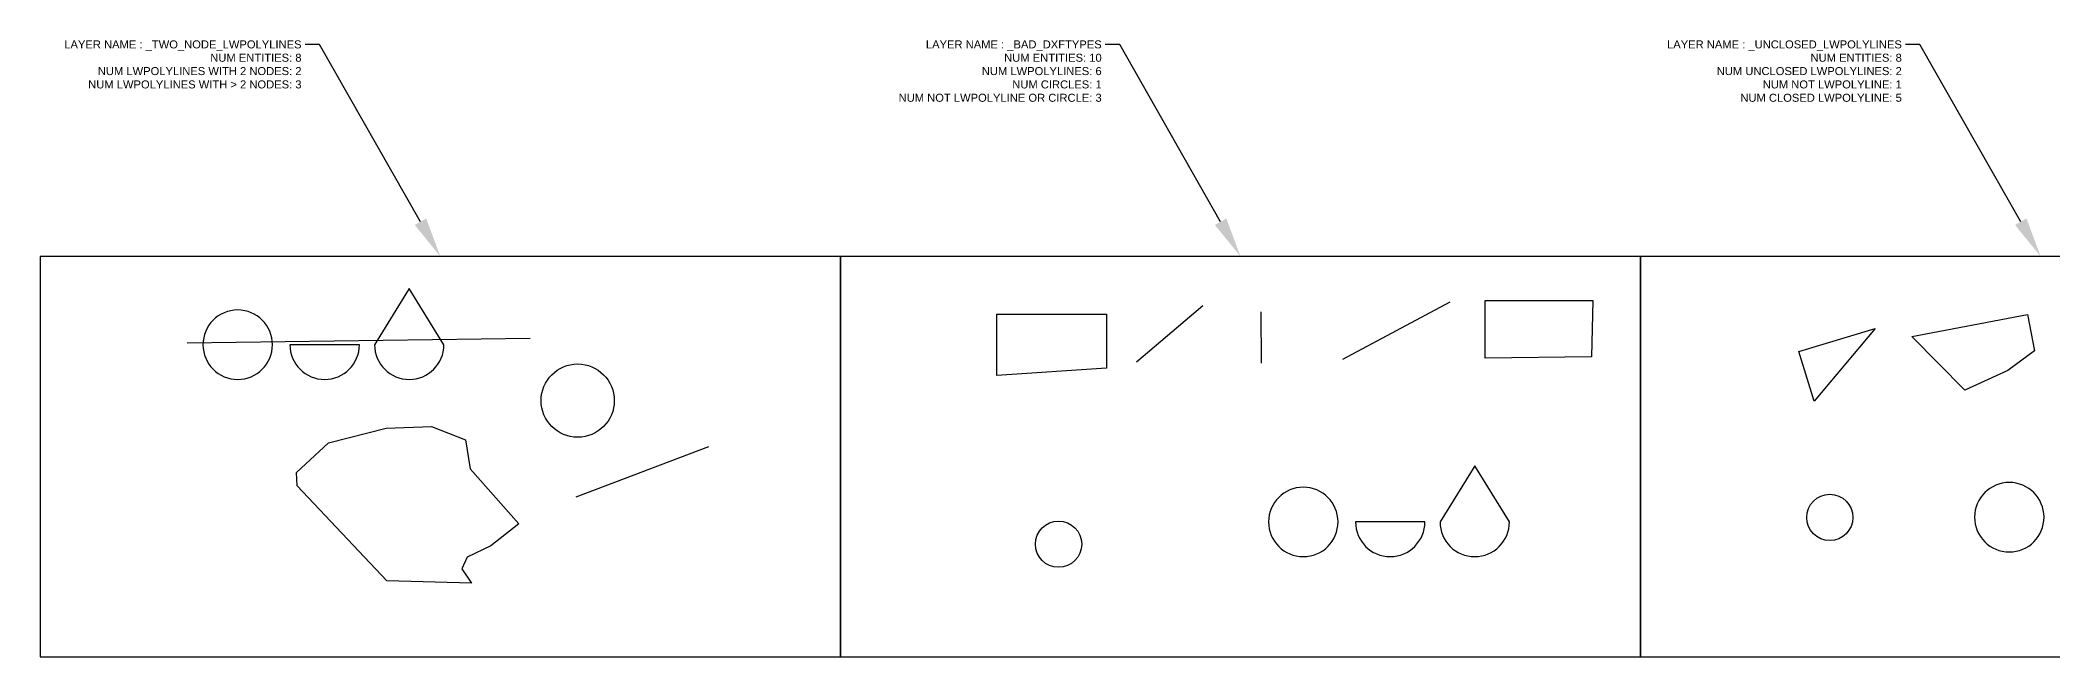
# Model space of a CAD drawing. Header units: feet. Extents: x 0 to 100, y 0 to 15.
# Drawn here: x 0 to 50.3, y 0 to 15.4 of the extents above; entities that cross this region are included whole.
import ezdxf
from ezdxf import colors
from ezdxf.entities.mleader import LeaderData, LeaderLine
from ezdxf.math import Vec2, Vec3

# ---------------------------------------------------------------- set-up
doc = ezdxf.new("R2010")
doc.units = ezdxf.units.FT
doc.header["$MEASUREMENT"] = 0
for name, color, linetype in [('_BAD_DXFTYPES', 2, 'Continuous'), ('_TWO_NODE_LWPOLYLINES', 1, 'Continuous'), ('_UNCLOSED_LWPOLYLINES', 3, 'Continuous')]:
    doc.layers.add(name, color=color, linetype=linetype)
doc.styles.get("Standard").update_dxf_attribs({"font": 'arial.ttf'})

msp = doc.modelspace()

# ---------------------------------------------------------------- linework, layer by layer
at = {"layer": '_BAD_DXFTYPES'}
msp.add_line((30.528, 7.338), (30.514, 8.616), dxfattribs=at)
for points in [[(20, 0), (40, 0), (40, 10), (20, 10)], [(36.118, 7.463), (36.118, 8.899), (38.804, 8.899), (38.772, 7.494)]]:
    msp.add_lwpolyline(points, close=True, dxfattribs=at)
msp.add_lwpolyline([(32.558, 7.432), (35.243, 8.868)], dxfattribs=at)
for points in [[(34.988, 3.369, 1), (36.724, 3.369), (35.856, 4.772)], [(32.438, 3.369, 1), (30.702, 3.369, 1)], [(32.875, 3.369, 1), (34.61, 3.369)]]:
    msp.add_lwpolyline(points, format="xyb", close=True, dxfattribs=at)
msp.add_polyline3d([(23.907, 7.026, 0), (23.907, 8.556, 0), (26.655, 8.556, 0), (26.655, 7.214, 0)], close=True, dxfattribs=at)
msp.add_polyline3d([(27.405, 7.37, 0), (29.06, 8.774, 0)], dxfattribs=at)
msp.add_circle((25.453, 2.812), 0.578, dxfattribs=at)
at = {"layer": '_TWO_NODE_LWPOLYLINES'}
for p, q in [((3.669, 7.845), (12.249, 7.956)), ((13.397, 3.992), (16.714, 5.252))]:
    msp.add_line(p, q, dxfattribs=at)
for points in [[(0, 0), (20, 0), (20, 10), (0, 10)], [(8.666, 1.897), (6.424, 4.268), (6.406, 4.601), (7.202, 5.342), (8.648, 5.712), (9.778, 5.749), (10.63, 5.416), (10.742, 4.694), (11.965, 3.323), (11.26, 2.767), (10.667, 2.49), (10.538, 2.193), (10.779, 1.841)]]:
    msp.add_lwpolyline(points, close=True, dxfattribs=at)
for points in [[(8.355, 7.796, 1), (10.09, 7.796), (9.223, 9.198)], [(5.804, 7.796, 1), (4.068, 7.796, 1)], [(6.241, 7.796, 1), (7.977, 7.796)]]:
    msp.add_lwpolyline(points, format="xyb", close=True, dxfattribs=at)
msp.add_circle((13.434, 6.4), 0.915, dxfattribs=at)
at = {"layer": '_UNCLOSED_LWPOLYLINES'}
for points in [[(40, 0), (60, 0), (60, 10), (40, 10)], [(48.107, 6.659), (46.779, 8.005), (49.673, 8.551), (49.845, 7.641), (49.182, 7.15)]]:
    msp.add_lwpolyline(points, close=True, dxfattribs=at)
msp.add_lwpolyline([(44.339, 6.386), (43.957, 7.623), (45.868, 8.205), (44.339, 6.386)], dxfattribs=at)
msp.add_lwpolyline([(50.085, 3.486, 1), (48.349, 3.486, 1)], format="xyb", close=True, dxfattribs=at)
msp.add_circle((44.731, 3.482), 0.578, dxfattribs=at)

# ---------------------------------------------------------------- leaders
ml = msp.add_multileader_mtext('Standard')
ml.set_content('LAYER NAME : _TWO_NODE_LWPOLYLINES\\PNUM ENTITIES: 8\\PNUM LWPOLYLINES WITH 2 NODES: 2\\PNUM LWPOLYLINES WITH > 2 NODES: 3', color=256)
ml.set_leader_properties()
ml.build(insert=Vec2(0, 0))
ml.multileader.update_dxf_attribs({"dogleg_length": 0.36, "arrow_head_size": 1})
ctx = ml.context
ctx.base_point, ctx.char_height, ctx.arrow_head_size, ctx.landing_gap_size, ctx.plane_origin = Vec3(0.545, 15.298), 0.2, 1, 0.09, Vec3(10, 10)
ctx.text_align_type = 2
notes = []
notes.append((ctx, [(0, (1, 1, 0), (6.981, 15.298), (-1, 0), 0.36, [(0, [(10, 10)], 0, [])])]))
ctx.mtext.insert, ctx.mtext.alignment, ctx.mtext.flow_direction = Vec3(6.531, 15.4), 3, 5
ml = msp.add_multileader_mtext('Standard')
ml.set_content('LAYER NAME : _BAD_DXFTYPES\\PNUM ENTITIES: 10\\PNUM LWPOLYLINES: 6\\PNUM CIRCLES: 1\\PNUM NOT LWPOLYLINE OR CIRCLE: 3', color=256)
ml.set_leader_properties()
ml.build(insert=Vec2(0, 0))
ml.multileader.update_dxf_attribs({"dogleg_length": 0.36, "arrow_head_size": 1})
ctx = ml.context
ctx.base_point, ctx.char_height, ctx.arrow_head_size, ctx.landing_gap_size, ctx.plane_origin = Vec3(21.398, 15.298), 0.2, 1, 0.09, Vec3(30, 10)
ctx.text_align_type = 2
notes.append((ctx, [(0, (1, 1, 0), (26.981, 15.298), (-1, 0), 0.36, [(0, [(30, 10)], 0, [])])]))
ctx.mtext.insert, ctx.mtext.alignment, ctx.mtext.flow_direction = Vec3(26.531, 15.4), 3, 5
ml = msp.add_multileader_mtext('Standard')
ml.set_content('LAYER NAME : _UNCLOSED_LWPOLYLINES\\PNUM ENTITIES: 8\\PNUM UNCLOSED LWPOLYLINES: 2\\PNUM NOT LWPOLYLINE: 1\\PNUM CLOSED LWPOLYLINE: 5', color=256)
ml.set_leader_properties()
ml.build(insert=Vec2(0, 0))
ml.multileader.update_dxf_attribs({"dogleg_length": 0.36, "arrow_head_size": 1})
ctx = ml.context
ctx.base_point, ctx.char_height, ctx.arrow_head_size, ctx.landing_gap_size, ctx.plane_origin = Vec3(40.607, 15.298), 0.2, 1, 0.09, Vec3(50, 10)
ctx.text_align_type = 2
notes.append((ctx, [(0, (1, 1, 0), (46.981, 15.298), (-1, 0), 0.36, [(0, [(50, 10)], 0, [])])]))
ctx.mtext.insert, ctx.mtext.alignment, ctx.mtext.flow_direction = Vec3(46.531, 15.4), 3, 5
for ctx, leaders in notes:
    for number, flags, end, landing, length, lines in leaders:
        leader = LeaderData()
        leader.index, (leader.has_last_leader_line, leader.has_dogleg_vector, leader.attachment_direction) = number, flags
        leader.last_leader_point, leader.dogleg_vector, leader.dogleg_length = Vec3(end), Vec3(landing), length
        for number, points, colour, breaks in lines:
            line = LeaderLine()
            line.index, line.vertices, line.color, line.breaks = number, Vec3.list(points), colors.encode_raw_color(colour), breaks
            leader.lines.append(line)
        ctx.leaders.append(leader)

doc.saveas('drawing.dxf')
